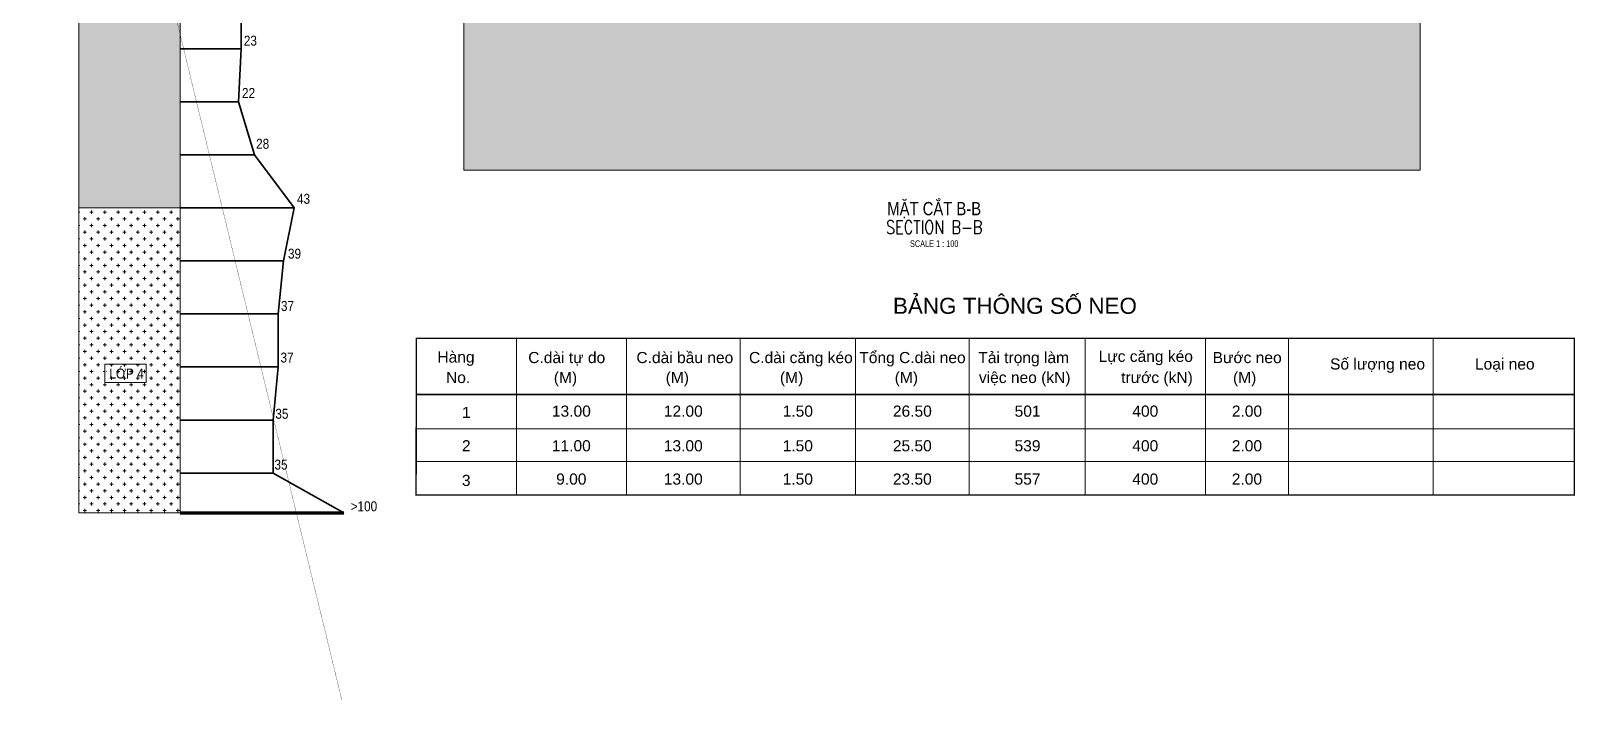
# Model space of a CAD drawing. Header units: millimetres. Extents: x -383953 to 676589, y -101685 to 196247.
# Drawn here: x 426085 to 484318, y 123795 to 149035 of the extents above; entities that cross this region are included whole.
import ezdxf
from ezdxf.enums import TextEntityAlignment as Align

# ---------------------------------------------------------------- set-up
doc = ezdxf.new("R2010")
doc.units = ezdxf.units.MM
doc.layers.get('0').update_dxf_attribs({"lineweight": 20})
for name, color, linetype, lineweight in [('NDC_S_ANNO', 7, 'Continuous', 20), ('NDC_S_CONTINUOUS', 3, 'Continuous', 20), ('NDC_S_DIM', 1, 'Continuous', 15), ('NDC_S_ENG TITLE', 3, 'Continuous', 20), ('NDC_S_HATCH MATERIAL', 8, 'Continuous', 13), ('NDC_S_LEVEL TEXT', 7, 'Continuous', 20), ('NDC_S_REBAR', 4, 'Continuous', 35), ('NDC_S_TEXT SYMBOL', 7, 'Continuous', 20), ('NDC_S_VN TITLE', 6, 'Continuous', 35)]:
    doc.layers.add(name, color=color, linetype=linetype, lineweight=lineweight)
doc.styles.add('ARIAL', font='arial.ttf', dxfattribs={"width": 0.8})
doc.styles.add('NDC_ANNO', font='', dxfattribs={"width": 0.8})
doc.styles.add('NDC_ARIAL', font='arial.ttf', dxfattribs={"width": 0.85})
doc.styles.add('NDC_EN TXT', font='romans.shx', dxfattribs={"width": 0.8})
doc.styles.add('NDC_VIE TXT', font='arial.ttf', dxfattribs={"width": 0.8})
doc.styles.get('NDC_ANNO').set_extended_font_data('Dotum')

# ---------------------------------------------------------------- blocks, each defined once
blk = doc.blocks.new('Drawing name_symbol')
at = {"layer": 'NDC_S_ENG TITLE', "style": 'NDC_EN TXT', "width": 0.8}
blk.add_attdef('SECTDET1', text='', height=5, dxfattribs=at).set_placement((0, 1.01), align=Align.CENTER)
at = {"layer": 'NDC_S_TEXT SYMBOL', "lineweight": 25, "style": 'NDC_ANNO', "width": 0.8}
blk.add_attdef('SSCALE', text='', height=2.5, dxfattribs=at).set_placement((0, -4), align=Align.CENTER)
at = {"layer": 'NDC_S_VN TITLE', "style": 'NDC_VIE TXT', "width": 0.8}
blk.add_attdef('SECTDET2', text='', height=5, dxfattribs=at).set_placement((0, 7.97), align=Align.CENTER)

msp = doc.modelspace()

# ---------------------------------------------------------------- hatches: boundary and pattern name
at = {"layer": 'NDC_S_HATCH MATERIAL'}
h = msp.add_hatch(dxfattribs=at)
h.set_pattern_fill('AR-SAND', color=256, scale=100)
h.set_pattern_definition([(37.5, (1023057.98, -441558.42), (-6.299336, 192.682377), [0, -152, 0, -170, 0, -162.5]), (7.5, (1023057.98, -441558.42), (176.97767, 282.21461), [0, -82, 0, -137, 0, -52.5]), (327.5, (1022934.98, -441558.42), (311.414186, 0.565905), [0, -50, 0, -180, 0, -235]), (317.5, (1022934.98, -441558.42), (300.61266, 87.76756), [0, -25, 0, -118, 0, -135])])
h.paths.add_polyline_path([(431716.3, 165358.8), (427892.6, 165358.8), (427892.6, 142358.8), (431716.3, 142358.8)])
h.paths.add_polyline_path([(430434.9, 154874.2), (430434.9, 154181.5), (428878, 154181.5), (428878, 154874.2)], flags=16)
h = msp.add_hatch(dxfattribs=at)
h.set_pattern_fill('AR-SAND', color=256, scale=15)
h.set_pattern_definition([(37.5, (435723.04, 433031.9), (-24.0005, 734.1199), [0, -579.12, 0, -647.7, 0, -619.125]), (7.5, (435723, 433031.9), (674.285, 1075.2377), [0, -312.42, 0, -521.97, 0, -200.025]), (327.5, (435254.4, 433031.9), (1186.4886, 2.1558), [0, -190.5, 0, -685.8, 0, -895.35]), (317.5, (435254.4, 433031.9), (1145.3347, 334.394), [0, -95.25, 0, -449.58, 0, -514.35])])
h.paths.add_polyline_path([(478472.3, 143787.8), (478472.3, 161458.8), (477872.3, 161458.8), (476372.3, 159958.8), (474172.3, 159958.8), (472672.3, 161458.8), (467972.3, 161458.8), (467472.3, 160958.8), (466872.3, 160958.8), (466872.3, 149358.8), (466072.3, 149358.8), (466072.3, 165358.7), (442415.5, 165358.7), (442415.5, 143787.8)])
h = msp.add_hatch(dxfattribs=at)
h.set_pattern_fill('CROSS', color=256, scale=1000)
h.set_pattern_definition([(0, (1023057.98, -441558.42), (250, 250), [125, -375]), (90, (1023120.48, -441620.92), (-250, 250), [125, -375])])
h.paths.add_polyline_path([(431716.3, 142358.8), (427892.6, 142358.8), (427892.6, 130858.8), (431716.3, 130858.8)])
h.paths.add_polyline_path([(430434.9, 136465.7), (430434.9, 135773), (428878, 135773), (428878, 136465.7)], flags=16)
h.paths.add_polyline_path([(428924.8, 135800.7), (430460.6, 135800.7), (430460.6, 136514.7), (428924.8, 136514.7)], flags=16)

# ---------------------------------------------------------------- linework, layer by layer
at = {"color": 3}
for p, q in [((444393.6, 137433.4), (444393.6, 135333.9)), ((448540.3, 137433.4), (448540.3, 135333.9)), ((452835.9, 137433.4), (452835.9, 135333.9)), ((457177.8, 137433.4), (457177.8, 135333.9)), ((461473.4, 137433.4), (461473.4, 135333.9)), ((465836.9, 137433.4), (465836.9, 135333.9)), ((470382.4, 137433.4), (470382.4, 135333.9)), ((473505.6, 137433.4), (473505.6, 135333.9)), ((478969.7, 137433.4), (478965.9, 131508.8)), ((440614.4, 135333.9), (484290.6, 135333.9)), ((440614.4, 135308.8), (484289, 135308.8)), ((444393.6, 134053.1), (444393.6, 135333.9)), ((444393.6, 131519.3), (444393.6, 135333.9)), ((448540.3, 134053.1), (448540.3, 135333.9)), ((448540.3, 131519.3), (448540.3, 135333.9)), ((452835.9, 134053.1), (452835.9, 135333.9)), ((452835.9, 131519.3), (452835.9, 135333.9)), ((457177.8, 134053.1), (457177.8, 135333.9)), ((457177.8, 131519.3), (457177.8, 135333.9)), ((461473.4, 134053.1), (461473.4, 135333.9)), ((461473.4, 131519.3), (461473.4, 135333.9)), ((465836.9, 134053.1), (465836.9, 135333.9)), ((465836.9, 131519.3), (465836.9, 135333.9)), ((470382.4, 134053.1), (470382.4, 135333.9)), ((470382.4, 131519.3), (470382.4, 135333.9)), ((473505.6, 134053.1), (473505.6, 135333.9)), ((473505.6, 131519.3), (473505.6, 135333.9)), ((440614.5, 134028), (484289, 134028)), ((440612.8, 132800.1), (484287.4, 132800.1)), ((440614.4, 131519.3), (484289, 131519.3))]:
    msp.add_line(p, q, dxfattribs=at)
at = {"color": 4, "const_width": 50.4}
msp.add_lwpolyline([(440614.4, 137433.4), (484293.2, 137433.4), (484291.7, 131533.3), (440614, 131533.3)], close=True, dxfattribs=at)
at = {"layer": 'NDC_S_CONTINUOUS'}
for p, q in [((427893.3, 131158.9), (427892.6, 174358.9)), ((427892.6, 130858.8), (427892.6, 174358.9)), ((427892.6, 130858.9), (427892.6, 174358.9)), ((431716.3, 130858.8), (431716.3, 174358.8)), ((442415.5, 174358.8), (442415.5, 143787.8)), ((478472.3, 162058.8), (478472.3, 143787.8)), ((442415.5, 143787.8), (478472.3, 143787.8)), ((431716.3, 142358.8), (427892.6, 142358.8)), ((431716.3, 130858.8), (427892.6, 130858.8))]:
    msp.add_line(p, q, dxfattribs=at)
at = {"layer": 'NDC_S_CONTINUOUS', "lineweight": 100}
msp.add_line((431716.3, 130858.8), (437891.2, 130858.8), dxfattribs=at)
at = {"layer": 'NDC_S_DIM', "ltscale": 100, "const_width": 10}
msp.add_lwpolyline([(426090, 172050), (437810, 123800)], dxfattribs=at)
at = {"layer": 'NDC_S_DIM'}
msp.add_lwpolyline([(428878, 136465.7), (430434.9, 136465.7), (430434.9, 135773), (428878, 135773)], close=True, dxfattribs=at)
at = {"layer": 'NDC_S_REBAR', "color": 3}
for p, q in [((434016.3, 150358.8), (434016.3, 148358.8)), ((431716.3, 148358.8), (434016.3, 148358.8)), ((434016.3, 148358.8), (433916.3, 146358.8)), ((431716.3, 146358.8), (433916.3, 146358.8)), ((433916.3, 146358.8), (434516.3, 144358.8)), ((431716.3, 144358.8), (434516.3, 144358.8)), ((434516.3, 144358.8), (436016.3, 142358.8)), ((431716.3, 142358.8), (436016.3, 142358.8)), ((436016.3, 142358.8), (435616.3, 140358.8)), ((431716.3, 140358.8), (435616.3, 140358.8)), ((435616.3, 140358.8), (435416.3, 138358.8)), ((431716.3, 138358.8), (435416.3, 138358.8)), ((435416.3, 138358.8), (435416.3, 136358.8)), ((431716.3, 136358.8), (435416.3, 136358.8)), ((435416.3, 136358.8), (435216.3, 134358.8)), ((431716.3, 134358.8), (435216.3, 134358.8)), ((435216.3, 134358.8), (435216.3, 132358.8)), ((431716.3, 132358.8), (435216.3, 132358.8)), ((435216.3, 132358.8), (437891.2, 130858.8))]:
    msp.add_line(p, q, dxfattribs=at)

# ---------------------------------------------------------------- block references
at = {"layer": 'NDC_S_ANNO', "xscale": 100, "yscale": 100, "zscale": 100}
msp.add_blockref('Drawing name_symbol', (460149.4, 141284.2), dxfattribs=at).add_auto_attribs({'SECTDET1': 'SECTION B-B', 'SECTDET2': 'MẶT CẮT B-B', 'SSCALE': 'SCALE 1 : 100'})

# ---------------------------------------------------------------- texts
at = {"color": 4, "style": 'ARIAL'}
msp.add_text('BẢNG THÔNG SỐ NEO', height=604.662, dxfattribs=at).set_placement((458595.5, 138363.7))
at = {"color": 3, "style": 'ARIAL'}
for s, height, p in [('Hàng', 419.9, (441413.9, 136526.6)), ('C.dài tự do', 419.904, (444839.9, 136504.8)), ('C.dài bầu neo', 419.904, (448920.3, 136504.8)), ('C.dài căng kéo', 419.904, (453165.9, 136504.8)), ('Tổng C.dài neo', 419.904, (457324.8, 136504.8)), ('Tải trọng làm', 419.904, (461811.6, 136504.8)), ('Bước neo', 419.9, (470649.2, 136504.8)), ('Số lượng neo', 419.904, (475077, 136262.8)), ('Loại neo', 419.9, (480541, 136262.8)), ('  No.', 419.9, (441413.9, 135753.8)), ('  (M)', 419.9, (445478.7, 135753.8)), ('  (M)', 419.9, (449696.9, 135753.8)), ('  (M)', 419.9, (454006.1, 135753.8)), ('  (M)', 419.9, (458333.9, 135753.8)), (' việc neo (kN)', 419.904, (461672.3, 135753.8)), (' trước (kN)', 419.904, (467038.8, 135753.9)), ('  (M)', 419.9, (471091.2, 135753.8))]:
    msp.add_text(s, height=height, dxfattribs=at).set_placement(p)
for s, height, p in [('Lực căng kéo', 419.904, (468128.4, 136762)), ('1', 419.9, (442504, 134643.3)), ('13.00', 419.9, (446467, 134693.5)), ('12.00', 419.9, (450688.1, 134693.5)), ('1.50', 419.9, (455006.9, 134693.5)), ('26.50', 419.9, (459325.6, 134693.5)), ('501', 419.9, (463670.8, 134693.5)), ('400', 419.9, (468109.7, 134693.5)), ('2.00', 419.9, (471944, 134693.5)), ('2', 419.9, (442504, 133387.6)), ('11.00', 419.9, (446465.3, 133387.6)), ('13.00', 419.9, (450686.5, 133387.6)), ('1.50', 419.9, (455005.2, 133387.6)), ('25.50', 419.9, (459324, 133387.6)), ('539', 419.9, (463669.2, 133387.6)), ('400', 419.9, (468108, 133387.6)), ('2.00', 419.9, (471942.4, 133387.6)), ('3', 419.9, (442502.4, 132081.7)), ('9.00', 419.9, (446465.3, 132131.9)), ('13.00', 419.9, (450686.5, 132131.9)), ('1.50', 419.9, (455005.2, 132131.9)), ('23.50', 419.9, (459324, 132131.9)), ('557', 419.9, (463669.2, 132131.9)), ('400', 419.9, (468108, 132131.9)), ('2.00', 419.9, (471942.4, 132131.9))]:
    msp.add_text(s, height=height, dxfattribs=at).set_placement(p, align=Align.MIDDLE_CENTER)
at = {"layer": 'NDC_S_LEVEL TEXT', "style": 'NDC_ARIAL', "width": 0.85}
for s, p in [('23', (434362, 148667.5)), ('22', (434292.3, 146694.7)), ('28', (434824.9, 144776.4)), ('43', (436367.4, 142701.9)), ('39', (436026.2, 140633.4)), ('37', (435761.1, 138661.7)), ('37', (435744.9, 136714.6)), ('35', (435550.7, 134594.3)), ('35', (435517.4, 132678.8)), ('>100', (438643.1, 131105.1))]:
    msp.add_text(s, height=375, dxfattribs=at).set_placement(p, align=Align.MIDDLE)
at = {"layer": 'NDC_S_VN TITLE', "style": 'NDC_ARIAL', "width": 0.85}
msp.add_text('LỚP 4', height=375, dxfattribs=at).set_placement((429692.7, 136157.7), align=Align.MIDDLE)

doc.saveas('drawing.dxf')
